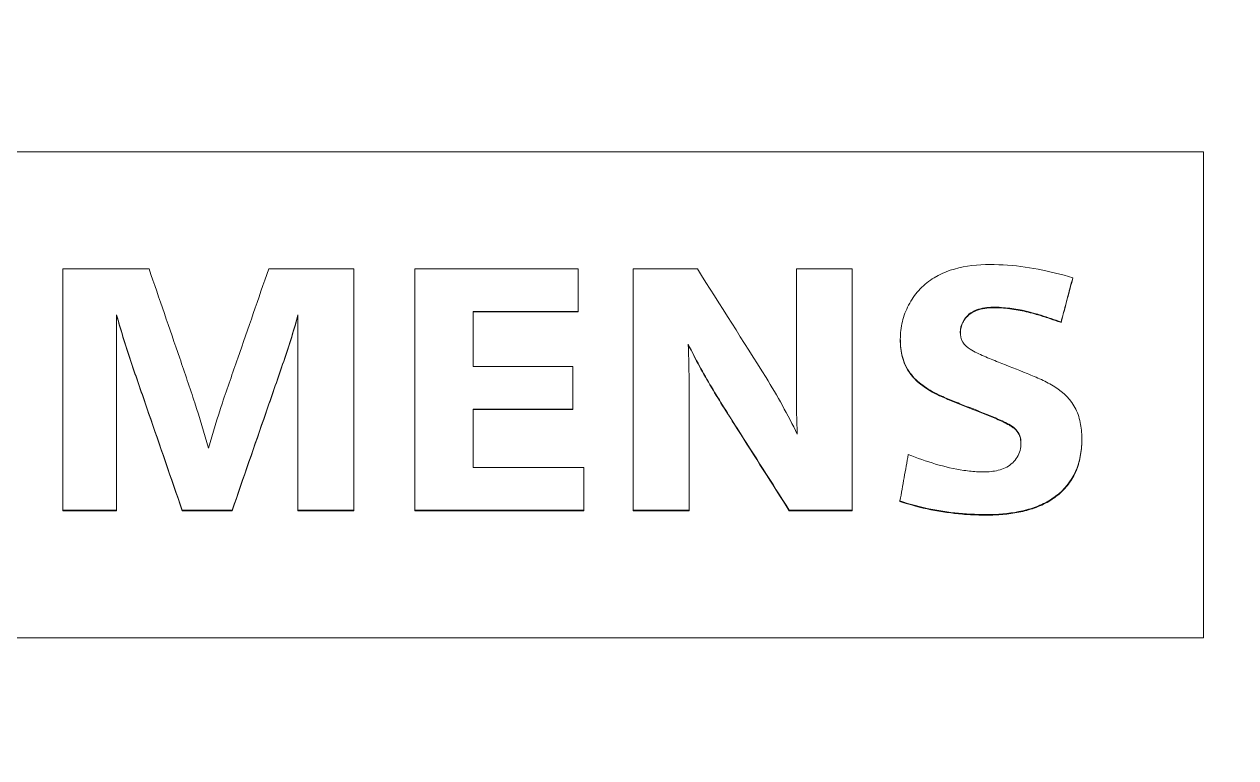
# Model space of a CAD drawing. Header units: millimetres. Extents: x 1359 to 3577, y 1333 to 3557.
# Drawn here: x 2579.61 to 2591.08, y 3310.85 to 3317.79 of the extents above; entities that cross this region are included whole.
import ezdxf

# ---------------------------------------------------------------- set-up
doc = ezdxf.new("R2010")
doc.units = ezdxf.units.MM
doc.set_wipeout_variables(frame=1)
doc.layers.add('000-PI-Oprema', color=30, linetype='Continuous', lineweight=5)
doc.layers.add('002-PI-Kabelska kanalica', color=150, linetype='Continuous')

# ---------------------------------------------------------------- blocks, each defined once
blk = doc.blocks.new('6ES7515-2AN03-0AB0')
blk.add_wipeout([(49766.655, 38535.913), (49836.455, 38535.913), (49836.456, 38388.913), (49766.656, 38388.913)])
at = {"layer": '000-PI-Oprema', "color": 0, "linetype": 'ByBlock', "lineweight": 0}
for p, q in [((49800.855, 38522.413), (49783.555, 38522.413)), ((49800.855, 38522.413), (49783.555, 38522.413)), ((49800.855, 38522.413), (49800.855, 38517.813)), ((49800.855, 38522.413), (49800.855, 38517.813)), ((49790.064, 38521.305), (49790.064, 38519.02)), ((49790.879, 38521.305), (49790.064, 38521.305)), ((49790.064, 38521.305), (49790.064, 38519.02)), ((49790.879, 38521.305), (49790.064, 38521.305)), ((49792.817, 38521.305), (49792.011, 38521.305)), ((49792.817, 38521.305), (49792.011, 38521.305)), ((49792.817, 38519.02), (49792.817, 38521.305)), ((49792.817, 38519.02), (49792.817, 38521.305)), ((49794.939, 38521.305), (49793.395, 38521.305)), ((49793.395, 38521.305), (49793.395, 38519.02)), ((49794.939, 38521.305), (49793.395, 38521.305)), ((49793.395, 38521.305), (49793.395, 38519.02)), ((49794.939, 38520.902), (49794.939, 38521.305)), ((49794.939, 38520.902), (49794.939, 38521.305)), ((49795.461, 38521.305), (49795.461, 38519.02)), ((49796.067, 38521.305), (49795.461, 38521.305)), ((49795.461, 38521.305), (49795.461, 38519.02)), ((49796.067, 38521.305), (49795.461, 38521.305)), ((49797.533, 38521.305), (49797.004, 38521.305)), ((49797.533, 38521.305), (49797.004, 38521.305)), ((49797.533, 38519.02), (49797.533, 38521.305)), ((49797.533, 38519.02), (49797.533, 38521.305)), ((49799.62, 38521.216), (49799.62, 38521.221)), ((49799.62, 38521.216), (49799.62, 38521.221)), ((49793.945, 38520.382), (49793.945, 38520.902)), ((49793.945, 38520.902), (49794.939, 38520.902)), ((49793.945, 38520.382), (49793.945, 38520.902)), ((49793.945, 38520.902), (49794.939, 38520.902)), ((49793.945, 38520.897), (49794.939, 38520.897)), ((49793.945, 38520.897), (49794.939, 38520.897)), ((49794.939, 38520.897), (49794.939, 38520.902)), ((49794.939, 38520.897), (49794.939, 38520.902)), ((49790.572, 38519.02), (49790.572, 38520.87)), ((49790.572, 38519.02), (49790.572, 38520.87)), ((49792.288, 38520.87), (49792.288, 38519.02)), ((49792.288, 38520.87), (49792.288, 38519.02)), ((49798.64, 38520.872), (49798.64, 38520.878)), ((49798.64, 38520.872), (49798.64, 38520.878)), ((49799.256, 38520.879), (49799.256, 38520.884)), ((49799.256, 38520.879), (49799.256, 38520.884)), ((49799.509, 38520.797), (49799.509, 38520.802)), ((49799.509, 38520.797), (49799.509, 38520.802)), ((49797.988, 38520.634), (49797.988, 38520.628)), ((49797.988, 38520.634), (49797.988, 38520.628)), ((49794.89, 38520.382), (49793.945, 38520.382)), ((49794.89, 38520.382), (49793.945, 38520.382)), ((49794.89, 38519.978), (49794.89, 38520.382)), ((49794.89, 38519.978), (49794.89, 38520.382)), ((49798.327, 38520.119), (49798.327, 38520.125)), ((49798.327, 38520.119), (49798.327, 38520.125)), ((49793.945, 38519.424), (49793.945, 38519.978)), ((49793.945, 38519.978), (49794.89, 38519.978)), ((49793.945, 38519.424), (49793.945, 38519.978)), ((49793.945, 38519.978), (49794.89, 38519.978)), ((49793.945, 38519.973), (49794.89, 38519.973)), ((49793.945, 38519.973), (49794.89, 38519.973)), ((49794.89, 38519.973), (49794.89, 38519.978)), ((49794.89, 38519.973), (49794.89, 38519.978)), ((49795.99, 38520.042), (49795.99, 38520.047)), ((49795.99, 38520.042), (49795.99, 38520.047)), ((49799.705, 38519.69), (49799.705, 38519.695)), ((49799.705, 38519.69), (49799.705, 38519.695)), ((49794.992, 38519.424), (49793.945, 38519.424)), ((49794.992, 38519.424), (49793.945, 38519.424)), ((49794.992, 38519.02), (49794.992, 38519.424)), ((49794.992, 38519.02), (49794.992, 38519.424)), ((49797.984, 38519.104), (49797.984, 38519.109)), ((49797.984, 38519.104), (49797.984, 38519.109)), ((49790.064, 38519.015), (49790.064, 38519.02)), ((49790.064, 38519.02), (49790.572, 38519.02)), ((49790.064, 38519.015), (49790.064, 38519.02)), ((49790.064, 38519.02), (49790.572, 38519.02)), ((49790.064, 38519.015), (49790.572, 38519.015)), ((49790.064, 38519.015), (49790.572, 38519.015)), ((49790.572, 38519.015), (49790.572, 38519.02)), ((49790.572, 38519.015), (49790.572, 38519.02)), ((49791.193, 38519.02), (49791.665, 38519.02)), ((49791.193, 38519.015), (49791.193, 38519.02)), ((49791.193, 38519.02), (49791.665, 38519.02)), ((49791.193, 38519.015), (49791.193, 38519.02)), ((49791.193, 38519.015), (49791.665, 38519.015)), ((49791.193, 38519.015), (49791.665, 38519.015)), ((49791.665, 38519.015), (49791.665, 38519.02)), ((49791.665, 38519.015), (49791.665, 38519.02)), ((49792.288, 38519.015), (49792.288, 38519.02)), ((49792.288, 38519.02), (49792.817, 38519.02)), ((49792.288, 38519.015), (49792.288, 38519.02)), ((49792.288, 38519.02), (49792.817, 38519.02)), ((49792.288, 38519.015), (49792.817, 38519.015)), ((49792.288, 38519.015), (49792.817, 38519.015)), ((49792.817, 38519.015), (49792.817, 38519.02)), ((49792.817, 38519.015), (49792.817, 38519.02)), ((49793.395, 38519.015), (49793.395, 38519.02)), ((49793.395, 38519.02), (49794.992, 38519.02)), ((49793.395, 38519.015), (49793.395, 38519.02)), ((49793.395, 38519.02), (49794.992, 38519.02)), ((49793.395, 38519.015), (49794.992, 38519.015)), ((49793.395, 38519.015), (49794.992, 38519.015)), ((49794.992, 38519.015), (49794.992, 38519.02)), ((49794.992, 38519.015), (49794.992, 38519.02)), ((49795.461, 38519.015), (49795.461, 38519.02)), ((49795.461, 38519.02), (49795.99, 38519.02)), ((49795.461, 38519.015), (49795.461, 38519.02)), ((49795.461, 38519.02), (49795.99, 38519.02)), ((49795.461, 38519.015), (49795.99, 38519.015)), ((49795.461, 38519.015), (49795.99, 38519.015)), ((49795.99, 38519.015), (49795.99, 38519.02)), ((49795.99, 38519.015), (49795.99, 38519.02)), ((49796.937, 38519.015), (49796.937, 38519.02)), ((49796.937, 38519.02), (49797.533, 38519.02)), ((49796.937, 38519.015), (49796.937, 38519.02)), ((49796.937, 38519.02), (49797.533, 38519.02)), ((49796.937, 38519.015), (49797.533, 38519.015)), ((49796.937, 38519.015), (49797.533, 38519.015)), ((49797.533, 38519.015), (49797.533, 38519.02)), ((49797.533, 38519.015), (49797.533, 38519.02)), ((49800.855, 38517.813), (49783.555, 38517.813)), ((49800.855, 38517.813), (49783.555, 38517.813))]:
    blk.add_line(p, q, dxfattribs=at)
for points, knots in [([(49799.62, 38521.221), (49799.404, 38521.285), (49799.185, 38521.33), (49798.849, 38521.349), (49798.735, 38521.348), (49798.513, 38521.313), (49798.405, 38521.28), (49798.26, 38521.192), (49798.215, 38521.157), (49798.138, 38521.076), (49798.104, 38521.03), (49798.049, 38520.932), (49798.027, 38520.88), (49797.998, 38520.772), (49797.99, 38520.716), (49797.986, 38520.604), (49797.99, 38520.547), (49798.015, 38520.438), (49798.036, 38520.385), (49798.098, 38520.291), (49798.139, 38520.25), (49798.227, 38520.181), (49798.276, 38520.151), (49798.327, 38520.125)], [0, 0, 0, 0, 0.25, 0.25, 0.375, 0.375, 0.5, 0.5, 0.5625, 0.5625, 0.625, 0.625, 0.6875, 0.6875, 0.75, 0.75, 0.8125, 0.8125, 0.875, 0.875, 0.9375, 0.9375, 1, 1, 1, 1]), ([(49799.62, 38521.221), (49799.404, 38521.285), (49799.185, 38521.33), (49798.849, 38521.349), (49798.735, 38521.348), (49798.513, 38521.313), (49798.405, 38521.28), (49798.26, 38521.192), (49798.215, 38521.157), (49798.138, 38521.076), (49798.104, 38521.03), (49798.049, 38520.932), (49798.027, 38520.88), (49797.998, 38520.772), (49797.99, 38520.716), (49797.986, 38520.604), (49797.99, 38520.547), (49798.015, 38520.438), (49798.036, 38520.385), (49798.098, 38520.291), (49798.139, 38520.25), (49798.227, 38520.181), (49798.276, 38520.151), (49798.327, 38520.125)], [0, 0, 0, 0, 0.25, 0.25, 0.375, 0.375, 0.5, 0.5, 0.5625, 0.5625, 0.625, 0.625, 0.6875, 0.6875, 0.75, 0.75, 0.8125, 0.8125, 0.875, 0.875, 0.9375, 0.9375, 1, 1, 1, 1]), ([(49791.441, 38519.609), (49791.401, 38519.752), (49791.358, 38519.895), (49791.265, 38520.178), (49791.217, 38520.319), (49791.073, 38520.742), (49790.975, 38521.024), (49790.879, 38521.305)], [0, 0, 0, 0, 0.25, 0.25, 0.5, 0.5, 1, 1, 1, 1]), ([(49791.441, 38519.609), (49791.401, 38519.752), (49791.358, 38519.895), (49791.265, 38520.178), (49791.217, 38520.319), (49791.073, 38520.742), (49790.975, 38521.024), (49790.879, 38521.305)], [0, 0, 0, 0, 0.25, 0.25, 0.5, 0.5, 1, 1, 1, 1]), ([(49792.011, 38521.305), (49791.914, 38521.023), (49791.816, 38520.742), (49791.67, 38520.319), (49791.62, 38520.178), (49791.525, 38519.895), (49791.482, 38519.752), (49791.441, 38519.609)], [0, 0, 0, 0, 0.5, 0.5, 0.75, 0.75, 1, 1, 1, 1]), ([(49792.011, 38521.305), (49791.914, 38521.023), (49791.816, 38520.742), (49791.67, 38520.319), (49791.62, 38520.178), (49791.525, 38519.895), (49791.482, 38519.752), (49791.441, 38519.609)], [0, 0, 0, 0, 0.5, 0.5, 0.75, 0.75, 1, 1, 1, 1]), ([(49797.004, 38521.305), (49797.004, 38521.044), (49797.004, 38520.783), (49797.004, 38520.392), (49797.004, 38520.261), (49797.005, 38520), (49797.005, 38519.87), (49797.013, 38519.74)], [0, 0, 0, 0, 0.5, 0.5, 0.75, 0.75, 1, 1, 1, 1]), ([(49797.004, 38521.305), (49797.004, 38521.044), (49797.004, 38520.783), (49797.004, 38520.392), (49797.004, 38520.261), (49797.005, 38520), (49797.005, 38519.87), (49797.013, 38519.74)], [0, 0, 0, 0, 0.5, 0.5, 0.75, 0.75, 1, 1, 1, 1]), ([(49799.509, 38520.802), (49799.523, 38520.855), (49799.537, 38520.907), (49799.564, 38521.012), (49799.578, 38521.064), (49799.601, 38521.152), (49799.61, 38521.186), (49799.62, 38521.221)], [0, 0, 0, 0, 0.375, 0.375, 0.75, 0.75, 1, 1, 1, 1]), ([(49799.509, 38520.802), (49799.523, 38520.855), (49799.537, 38520.907), (49799.564, 38521.012), (49799.578, 38521.064), (49799.601, 38521.152), (49799.61, 38521.186), (49799.62, 38521.221)], [0, 0, 0, 0, 0.375, 0.375, 0.75, 0.75, 1, 1, 1, 1]), ([(49798.64, 38520.878), (49798.682, 38520.911), (49798.734, 38520.928), (49798.838, 38520.944), (49798.891, 38520.944), (49799.05, 38520.934), (49799.154, 38520.913), (49799.256, 38520.884)], [0, 0, 0, 0, 0.25, 0.25, 0.5, 0.5, 1, 1, 1, 1]), ([(49798.64, 38520.878), (49798.682, 38520.911), (49798.734, 38520.928), (49798.838, 38520.944), (49798.891, 38520.944), (49799.05, 38520.934), (49799.154, 38520.913), (49799.256, 38520.884)], [0, 0, 0, 0, 0.25, 0.25, 0.5, 0.5, 1, 1, 1, 1]), ([(49798.64, 38520.872), (49798.661, 38520.889), (49798.684, 38520.901), (49798.721, 38520.916), (49798.734, 38520.92), (49798.76, 38520.926), (49798.773, 38520.929), (49798.812, 38520.935), (49798.838, 38520.937), (49798.891, 38520.937), (49798.918, 38520.937), (49798.97, 38520.933), (49798.997, 38520.931), (49799.049, 38520.924), (49799.076, 38520.92), (49799.154, 38520.906), (49799.205, 38520.893), (49799.256, 38520.879)], [0, 0, 0, 0, 0.125, 0.125, 0.1875, 0.1875, 0.25, 0.25, 0.375, 0.375, 0.5, 0.5, 0.625, 0.625, 0.75, 0.75, 1, 1, 1, 1]), ([(49798.64, 38520.872), (49798.661, 38520.889), (49798.684, 38520.901), (49798.721, 38520.916), (49798.734, 38520.92), (49798.76, 38520.926), (49798.773, 38520.929), (49798.812, 38520.935), (49798.838, 38520.937), (49798.891, 38520.937), (49798.918, 38520.937), (49798.97, 38520.933), (49798.997, 38520.931), (49799.049, 38520.924), (49799.076, 38520.92), (49799.154, 38520.906), (49799.205, 38520.893), (49799.256, 38520.879)], [0, 0, 0, 0, 0.125, 0.125, 0.1875, 0.1875, 0.25, 0.25, 0.375, 0.375, 0.5, 0.5, 0.625, 0.625, 0.75, 0.75, 1, 1, 1, 1]), ([(49790.572, 38520.87), (49790.616, 38520.713), (49790.663, 38520.558), (49790.769, 38520.25), (49790.822, 38520.096), (49790.981, 38519.635), (49791.087, 38519.328), (49791.193, 38519.02)], [0, 0, 0, 0, 0.25, 0.25, 0.5, 0.5, 1, 1, 1, 1]), ([(49790.572, 38520.87), (49790.616, 38520.713), (49790.663, 38520.558), (49790.769, 38520.25), (49790.822, 38520.096), (49790.981, 38519.635), (49791.087, 38519.328), (49791.193, 38519.02)], [0, 0, 0, 0, 0.25, 0.25, 0.5, 0.5, 1, 1, 1, 1]), ([(49790.572, 38520.864), (49790.616, 38520.708), (49790.663, 38520.552), (49790.769, 38520.245), (49790.822, 38520.091), (49790.981, 38519.63), (49791.087, 38519.322), (49791.193, 38519.015)], [0, 0, 0, 0, 0.25, 0.25, 0.5, 0.5, 1, 1, 1, 1]), ([(49790.572, 38520.864), (49790.616, 38520.708), (49790.663, 38520.552), (49790.769, 38520.245), (49790.822, 38520.091), (49790.981, 38519.63), (49791.087, 38519.322), (49791.193, 38519.015)], [0, 0, 0, 0, 0.25, 0.25, 0.5, 0.5, 1, 1, 1, 1]), ([(49791.665, 38519.02), (49791.771, 38519.328), (49791.931, 38519.789), (49792.09, 38520.25), (49792.196, 38520.558), (49792.246, 38520.713), (49792.288, 38520.87)], [0, 0, 0, 0, 0.5, 0.75, 0.75, 1, 1, 1, 1]), ([(49791.665, 38519.02), (49791.771, 38519.328), (49791.931, 38519.789), (49792.09, 38520.25), (49792.196, 38520.558), (49792.246, 38520.713), (49792.288, 38520.87)], [0, 0, 0, 0, 0.5, 0.75, 0.75, 1, 1, 1, 1]), ([(49791.665, 38519.015), (49791.771, 38519.322), (49791.931, 38519.784), (49792.09, 38520.245), (49792.196, 38520.552), (49792.246, 38520.707), (49792.288, 38520.864)], [0, 0, 0, 0, 0.5, 0.75, 0.75, 1, 1, 1, 1]), ([(49791.665, 38519.015), (49791.771, 38519.322), (49791.931, 38519.784), (49792.09, 38520.245), (49792.196, 38520.552), (49792.246, 38520.707), (49792.288, 38520.864)], [0, 0, 0, 0, 0.5, 0.75, 0.75, 1, 1, 1, 1]), ([(49798.649, 38520.544), (49798.621, 38520.562), (49798.596, 38520.584), (49798.562, 38520.641), (49798.555, 38520.674), (49798.556, 38520.74), (49798.564, 38520.773), (49798.593, 38520.831), (49798.615, 38520.857), (49798.64, 38520.878)], [0, 0, 0, 0, 0.25, 0.25, 0.5, 0.5, 0.75, 0.75, 1, 1, 1, 1]), ([(49798.649, 38520.544), (49798.621, 38520.562), (49798.596, 38520.584), (49798.562, 38520.641), (49798.555, 38520.674), (49798.556, 38520.74), (49798.564, 38520.773), (49798.593, 38520.831), (49798.615, 38520.857), (49798.64, 38520.878)], [0, 0, 0, 0, 0.25, 0.25, 0.5, 0.5, 0.75, 0.75, 1, 1, 1, 1]), ([(49798.556, 38520.698), (49798.556, 38520.699), (49798.556, 38520.7), (49798.556, 38520.718), (49798.558, 38520.734), (49798.564, 38520.758), (49798.566, 38520.766), (49798.571, 38520.782), (49798.575, 38520.789), (49798.582, 38520.804), (49798.586, 38520.811), (49798.595, 38520.825), (49798.6, 38520.831), (49798.616, 38520.85), (49798.627, 38520.862), (49798.64, 38520.872)], [0, 0, 0, 0, 0.018435, 0.018435, 0.263826, 0.263826, 0.386522, 0.386522, 0.509218, 0.509218, 0.631913, 0.631913, 0.754609, 0.754609, 1, 1, 1, 1]), ([(49798.556, 38520.698), (49798.556, 38520.699), (49798.556, 38520.7), (49798.556, 38520.718), (49798.558, 38520.734), (49798.564, 38520.758), (49798.566, 38520.766), (49798.571, 38520.782), (49798.575, 38520.789), (49798.582, 38520.804), (49798.586, 38520.811), (49798.595, 38520.825), (49798.6, 38520.831), (49798.616, 38520.85), (49798.627, 38520.862), (49798.64, 38520.872)], [0, 0, 0, 0, 0.018435, 0.018435, 0.263826, 0.263826, 0.386522, 0.386522, 0.509218, 0.509218, 0.631913, 0.631913, 0.754609, 0.754609, 1, 1, 1, 1]), ([(49799.256, 38520.884), (49799.278, 38520.879), (49799.299, 38520.872), (49799.341, 38520.859), (49799.362, 38520.852), (49799.425, 38520.831), (49799.467, 38520.817), (49799.509, 38520.802)], [0, 0, 0, 0, 0.250174, 0.250174, 0.500205, 0.500205, 1, 1, 1, 1]), ([(49799.256, 38520.884), (49799.278, 38520.879), (49799.299, 38520.872), (49799.341, 38520.859), (49799.362, 38520.852), (49799.425, 38520.831), (49799.467, 38520.817), (49799.509, 38520.802)], [0, 0, 0, 0, 0.250174, 0.250174, 0.500205, 0.500205, 1, 1, 1, 1]), ([(49799.256, 38520.879), (49799.278, 38520.873), (49799.299, 38520.867), (49799.341, 38520.854), (49799.362, 38520.847), (49799.425, 38520.826), (49799.467, 38520.811), (49799.509, 38520.797)], [0, 0, 0, 0, 0.25, 0.25, 0.5, 0.5, 1, 1, 1, 1]), ([(49799.256, 38520.879), (49799.278, 38520.873), (49799.299, 38520.867), (49799.341, 38520.854), (49799.362, 38520.847), (49799.425, 38520.826), (49799.467, 38520.811), (49799.509, 38520.797)], [0, 0, 0, 0, 0.25, 0.25, 0.5, 0.5, 1, 1, 1, 1]), ([(49795.981, 38520.591), (49796.05, 38520.454), (49796.123, 38520.319), (49796.279, 38520.055), (49796.361, 38519.926), (49796.608, 38519.538), (49796.773, 38519.279), (49796.937, 38519.02)], [0, 0, 0, 0, 0.25, 0.25, 0.5, 0.5, 1, 1, 1, 1]), ([(49795.99, 38519.02), (49795.99, 38519.282), (49795.99, 38519.544), (49795.99, 38520.068), (49795.992, 38520.33), (49795.981, 38520.591)], [0, 0, 0, 0, 0.5, 0.5, 1, 1, 1, 1]), ([(49795.981, 38520.591), (49796.05, 38520.454), (49796.123, 38520.319), (49796.279, 38520.055), (49796.361, 38519.926), (49796.608, 38519.538), (49796.773, 38519.279), (49796.937, 38519.02)], [0, 0, 0, 0, 0.25, 0.25, 0.5, 0.5, 1, 1, 1, 1]), ([(49795.99, 38519.02), (49795.99, 38519.282), (49795.99, 38519.544), (49795.99, 38520.068), (49795.992, 38520.33), (49795.981, 38520.591)], [0, 0, 0, 0, 0.5, 0.5, 1, 1, 1, 1]), ([(49795.981, 38520.586), (49796.05, 38520.449), (49796.123, 38520.314), (49796.279, 38520.05), (49796.362, 38519.921), (49796.608, 38519.532), (49796.773, 38519.274), (49796.937, 38519.015)], [0, 0, 0, 0, 0.25, 0.25, 0.5, 0.5, 1, 1, 1, 1]), ([(49795.981, 38520.586), (49796.05, 38520.449), (49796.123, 38520.314), (49796.279, 38520.05), (49796.362, 38519.921), (49796.608, 38519.532), (49796.773, 38519.274), (49796.937, 38519.015)], [0, 0, 0, 0, 0.25, 0.25, 0.5, 0.5, 1, 1, 1, 1]), ([(49797.988, 38520.628), (49797.988, 38520.623), (49797.988, 38520.617), (49797.988, 38520.598), (49797.989, 38520.584), (49797.992, 38520.542), (49797.996, 38520.514), (49798.006, 38520.473), (49798.01, 38520.46), (49798.018, 38520.433), (49798.023, 38520.42), (49798.039, 38520.381), (49798.052, 38520.356), (49798.075, 38520.321), (49798.084, 38520.309), (49798.102, 38520.287), (49798.111, 38520.277), (49798.14, 38520.246), (49798.161, 38520.227), (49798.205, 38520.193), (49798.229, 38520.176), (49798.277, 38520.146), (49798.301, 38520.132), (49798.327, 38520.119)], [0, 0, 0, 0, 0.025151, 0.025151, 0.090141, 0.090141, 0.220121, 0.220121, 0.285111, 0.285111, 0.350101, 0.350101, 0.480081, 0.480081, 0.545071, 0.545071, 0.61006, 0.61006, 0.74004, 0.74004, 0.87002, 0.87002, 1, 1, 1, 1]), ([(49797.988, 38520.628), (49797.988, 38520.623), (49797.988, 38520.617), (49797.988, 38520.598), (49797.989, 38520.584), (49797.992, 38520.542), (49797.996, 38520.514), (49798.006, 38520.473), (49798.01, 38520.46), (49798.018, 38520.433), (49798.023, 38520.42), (49798.039, 38520.381), (49798.052, 38520.356), (49798.075, 38520.321), (49798.084, 38520.309), (49798.102, 38520.287), (49798.111, 38520.277), (49798.14, 38520.246), (49798.161, 38520.227), (49798.205, 38520.193), (49798.229, 38520.176), (49798.277, 38520.146), (49798.301, 38520.132), (49798.327, 38520.119)], [0, 0, 0, 0, 0.025151, 0.025151, 0.090141, 0.090141, 0.220121, 0.220121, 0.285111, 0.285111, 0.350101, 0.350101, 0.480081, 0.480081, 0.545071, 0.545071, 0.61006, 0.61006, 0.74004, 0.74004, 0.87002, 0.87002, 1, 1, 1, 1]), ([(49799.647, 38519.978), (49799.604, 38520.066), (49799.531, 38520.134), (49799.41, 38520.214), (49799.367, 38520.237), (49799.278, 38520.277), (49799.233, 38520.296), (49799.097, 38520.351), (49799.006, 38520.386), (49798.87, 38520.441), (49798.825, 38520.459), (49798.758, 38520.488), (49798.735, 38520.498), (49798.691, 38520.52), (49798.669, 38520.53), (49798.649, 38520.544)], [0, 0, 0, 0, 0.25, 0.25, 0.375, 0.375, 0.5, 0.5, 0.75, 0.75, 0.875, 0.875, 0.9375, 0.9375, 1, 1, 1, 1]), ([(49799.647, 38519.978), (49799.604, 38520.066), (49799.531, 38520.134), (49799.41, 38520.214), (49799.367, 38520.237), (49799.278, 38520.277), (49799.233, 38520.296), (49799.097, 38520.351), (49799.006, 38520.386), (49798.87, 38520.441), (49798.825, 38520.459), (49798.758, 38520.488), (49798.735, 38520.498), (49798.691, 38520.52), (49798.669, 38520.53), (49798.649, 38520.544)], [0, 0, 0, 0, 0.25, 0.25, 0.375, 0.375, 0.5, 0.5, 0.75, 0.75, 0.875, 0.875, 0.9375, 0.9375, 1, 1, 1, 1]), ([(49798.327, 38520.125), (49798.368, 38520.104), (49798.411, 38520.086), (49798.496, 38520.051), (49798.539, 38520.033), (49798.668, 38519.983), (49798.755, 38519.95), (49798.883, 38519.896), (49798.926, 38519.878), (49798.988, 38519.848), (49799.009, 38519.837), (49799.049, 38519.814), (49799.068, 38519.8), (49799.099, 38519.766), (49799.111, 38519.745), (49799.126, 38519.702), (49799.129, 38519.679), (49799.129, 38519.61), (49799.118, 38519.563), (49799.07, 38519.484), (49799.036, 38519.451), (49798.954, 38519.407), (49798.909, 38519.395), (49798.817, 38519.383), (49798.772, 38519.382), (49798.681, 38519.386), (49798.635, 38519.391), (49798.407, 38519.425), (49798.234, 38519.481), (49798.063, 38519.548)], [0, 0, 0, 0, 0.0625, 0.0625, 0.125, 0.125, 0.25, 0.25, 0.3125, 0.3125, 0.34375, 0.34375, 0.375, 0.375, 0.40625, 0.40625, 0.4375, 0.4375, 0.5, 0.5, 0.5625, 0.5625, 0.625, 0.625, 0.6875, 0.6875, 0.75, 0.75, 1, 1, 1, 1]), ([(49798.327, 38520.125), (49798.368, 38520.104), (49798.411, 38520.086), (49798.496, 38520.051), (49798.539, 38520.033), (49798.668, 38519.983), (49798.755, 38519.95), (49798.883, 38519.896), (49798.926, 38519.878), (49798.988, 38519.848), (49799.009, 38519.837), (49799.049, 38519.814), (49799.068, 38519.8), (49799.099, 38519.766), (49799.111, 38519.745), (49799.126, 38519.702), (49799.129, 38519.679), (49799.129, 38519.61), (49799.118, 38519.563), (49799.07, 38519.484), (49799.036, 38519.451), (49798.954, 38519.407), (49798.909, 38519.395), (49798.817, 38519.383), (49798.772, 38519.382), (49798.681, 38519.386), (49798.635, 38519.391), (49798.407, 38519.425), (49798.234, 38519.481), (49798.063, 38519.548)], [0, 0, 0, 0, 0.0625, 0.0625, 0.125, 0.125, 0.25, 0.25, 0.3125, 0.3125, 0.34375, 0.34375, 0.375, 0.375, 0.40625, 0.40625, 0.4375, 0.4375, 0.5, 0.5, 0.5625, 0.5625, 0.625, 0.625, 0.6875, 0.6875, 0.75, 0.75, 1, 1, 1, 1]), ([(49798.327, 38520.119), (49798.367, 38520.099), (49798.41, 38520.081), (49798.494, 38520.046), (49798.537, 38520.029), (49798.664, 38519.979), (49798.75, 38519.946), (49798.877, 38519.894), (49798.919, 38519.876), (49798.98, 38519.846), (49799.001, 38519.836), (49799.031, 38519.819), (49799.04, 38519.813), (49799.059, 38519.8), (49799.068, 38519.792), (49799.085, 38519.776), (49799.092, 38519.767), (49799.102, 38519.752), (49799.105, 38519.747), (49799.111, 38519.737), (49799.113, 38519.732), (49799.117, 38519.721), (49799.119, 38519.715), (49799.123, 38519.704), (49799.124, 38519.699), (49799.127, 38519.681), (49799.128, 38519.67), (49799.129, 38519.656), (49799.129, 38519.653), (49799.129, 38519.65)], [0, 0, 0, 0, 0.141668, 0.141668, 0.283336, 0.283336, 0.566673, 0.566673, 0.708341, 0.708341, 0.779175, 0.779175, 0.814592, 0.814592, 0.850009, 0.850009, 0.885426, 0.885426, 0.903134, 0.903134, 0.920843, 0.920843, 0.938551, 0.938551, 0.95626, 0.95626, 0.991677, 0.991677, 1, 1, 1, 1]), ([(49798.327, 38520.119), (49798.367, 38520.099), (49798.41, 38520.081), (49798.494, 38520.046), (49798.537, 38520.029), (49798.664, 38519.979), (49798.75, 38519.946), (49798.877, 38519.894), (49798.919, 38519.876), (49798.98, 38519.846), (49799.001, 38519.836), (49799.031, 38519.819), (49799.04, 38519.813), (49799.059, 38519.8), (49799.068, 38519.792), (49799.085, 38519.776), (49799.092, 38519.767), (49799.102, 38519.752), (49799.105, 38519.747), (49799.111, 38519.737), (49799.113, 38519.732), (49799.117, 38519.721), (49799.119, 38519.715), (49799.123, 38519.704), (49799.124, 38519.699), (49799.127, 38519.681), (49799.128, 38519.67), (49799.129, 38519.656), (49799.129, 38519.653), (49799.129, 38519.65)], [0, 0, 0, 0, 0.141668, 0.141668, 0.283336, 0.283336, 0.566673, 0.566673, 0.708341, 0.708341, 0.779175, 0.779175, 0.814592, 0.814592, 0.850009, 0.850009, 0.885426, 0.885426, 0.903134, 0.903134, 0.920843, 0.920843, 0.938551, 0.938551, 0.95626, 0.95626, 0.991677, 0.991677, 1, 1, 1, 1]), ([(49797.984, 38519.109), (49798.178, 38519.044), (49798.376, 38519.005), (49798.678, 38518.981), (49798.78, 38518.977), (49798.983, 38518.986), (49799.085, 38518.998), (49799.232, 38519.037), (49799.28, 38519.054), (49799.372, 38519.096), (49799.416, 38519.122), (49799.538, 38519.214), (49799.604, 38519.295), (49799.666, 38519.433), (49799.681, 38519.483), (49799.7, 38519.582), (49799.705, 38519.632), (49799.706, 38519.734), (49799.703, 38519.784), (49799.685, 38519.883), (49799.67, 38519.932), (49799.647, 38519.978)], [0, 0, 0, 0, 0.25, 0.25, 0.375, 0.375, 0.5, 0.5, 0.5625, 0.5625, 0.625, 0.625, 0.75, 0.75, 0.8125, 0.8125, 0.875, 0.875, 0.9375, 0.9375, 1, 1, 1, 1]), ([(49797.984, 38519.109), (49798.178, 38519.044), (49798.376, 38519.005), (49798.678, 38518.981), (49798.78, 38518.977), (49798.983, 38518.986), (49799.085, 38518.998), (49799.232, 38519.037), (49799.28, 38519.054), (49799.372, 38519.096), (49799.416, 38519.122), (49799.538, 38519.214), (49799.604, 38519.295), (49799.666, 38519.433), (49799.681, 38519.483), (49799.7, 38519.582), (49799.705, 38519.632), (49799.706, 38519.734), (49799.703, 38519.784), (49799.685, 38519.883), (49799.67, 38519.932), (49799.647, 38519.978)], [0, 0, 0, 0, 0.25, 0.25, 0.375, 0.375, 0.5, 0.5, 0.5625, 0.5625, 0.625, 0.625, 0.75, 0.75, 0.8125, 0.8125, 0.875, 0.875, 0.9375, 0.9375, 1, 1, 1, 1]), ([(49797.984, 38519.104), (49798.178, 38519.039), (49798.376, 38519), (49798.627, 38518.979), (49798.678, 38518.976), (49798.78, 38518.974), (49798.831, 38518.974), (49798.932, 38518.978), (49798.983, 38518.982), (49799.059, 38518.992), (49799.084, 38518.997), (49799.134, 38519.006), (49799.159, 38519.012), (49799.232, 38519.032), (49799.28, 38519.049), (49799.349, 38519.08), (49799.371, 38519.092), (49799.404, 38519.111), (49799.415, 38519.118), (49799.436, 38519.132), (49799.447, 38519.14), (49799.477, 38519.162), (49799.497, 38519.179), (49799.524, 38519.205), (49799.533, 38519.214), (49799.55, 38519.233), (49799.558, 38519.243), (49799.599, 38519.293), (49799.625, 38519.335), (49799.651, 38519.393), (49799.656, 38519.405), (49799.665, 38519.429), (49799.669, 38519.441), (49799.68, 38519.477), (49799.686, 38519.502), (49799.7, 38519.576), (49799.705, 38519.627), (49799.705, 38519.682), (49799.705, 38519.686), (49799.705, 38519.69)], [0, 0, 0, 0, 0.284061, 0.284061, 0.355076, 0.355076, 0.426091, 0.426091, 0.497106, 0.497106, 0.532614, 0.532614, 0.568121, 0.568121, 0.639136, 0.639136, 0.674644, 0.674644, 0.692398, 0.692398, 0.710152, 0.710152, 0.745659, 0.745659, 0.763413, 0.763413, 0.781167, 0.781167, 0.852182, 0.852182, 0.869936, 0.869936, 0.88769, 0.88769, 0.923197, 0.923197, 0.994212, 0.994212, 1, 1, 1, 1]), ([(49797.984, 38519.104), (49798.178, 38519.039), (49798.376, 38519), (49798.627, 38518.979), (49798.678, 38518.976), (49798.78, 38518.974), (49798.831, 38518.974), (49798.932, 38518.978), (49798.983, 38518.982), (49799.059, 38518.992), (49799.084, 38518.997), (49799.134, 38519.006), (49799.159, 38519.012), (49799.232, 38519.032), (49799.28, 38519.049), (49799.349, 38519.08), (49799.371, 38519.092), (49799.404, 38519.111), (49799.415, 38519.118), (49799.436, 38519.132), (49799.447, 38519.14), (49799.477, 38519.162), (49799.497, 38519.179), (49799.524, 38519.205), (49799.533, 38519.214), (49799.55, 38519.233), (49799.558, 38519.243), (49799.599, 38519.293), (49799.625, 38519.335), (49799.651, 38519.393), (49799.656, 38519.405), (49799.665, 38519.429), (49799.669, 38519.441), (49799.68, 38519.477), (49799.686, 38519.502), (49799.7, 38519.576), (49799.705, 38519.627), (49799.705, 38519.682), (49799.705, 38519.686), (49799.705, 38519.69)], [0, 0, 0, 0, 0.284061, 0.284061, 0.355076, 0.355076, 0.426091, 0.426091, 0.497106, 0.497106, 0.532614, 0.532614, 0.568121, 0.568121, 0.639136, 0.639136, 0.674644, 0.674644, 0.692398, 0.692398, 0.710152, 0.710152, 0.745659, 0.745659, 0.763413, 0.763413, 0.781167, 0.781167, 0.852182, 0.852182, 0.869936, 0.869936, 0.88769, 0.88769, 0.923197, 0.923197, 0.994212, 0.994212, 1, 1, 1, 1]), ([(49798.063, 38519.548), (49798.057, 38519.511), (49798.05, 38519.475), (49798.037, 38519.402), (49798.03, 38519.365), (49798.011, 38519.255), (49797.998, 38519.182), (49797.984, 38519.109)], [0, 0, 0, 0, 0.25, 0.25, 0.5, 0.5, 1, 1, 1, 1]), ([(49798.063, 38519.548), (49798.057, 38519.511), (49798.05, 38519.475), (49798.037, 38519.402), (49798.03, 38519.365), (49798.011, 38519.255), (49797.998, 38519.182), (49797.984, 38519.109)], [0, 0, 0, 0, 0.25, 0.25, 0.5, 0.5, 1, 1, 1, 1])]:
    blk.add_open_spline(points, degree=3, knots=knots, dxfattribs=at)
for points in [[(49796.717, 38520.277), (49796.501, 38520.62), (49796.284, 38520.963), (49796.067, 38521.305)], [(49796.717, 38520.277), (49796.501, 38520.62), (49796.284, 38520.963), (49796.067, 38521.305)], [(49797.013, 38519.74), (49796.923, 38519.923), (49796.824, 38520.102), (49796.717, 38520.277)], [(49797.013, 38519.74), (49796.923, 38519.923), (49796.824, 38520.102), (49796.717, 38520.277)]]:
    blk.add_open_spline(points, degree=3, dxfattribs=at)
blk.add_rational_spline([(49799.509, 38520.797), (49799.564, 38521.006), (49799.62, 38521.216)], [0.500000005452, 0.499999994548, 0.500000005452], degree=2, dxfattribs=at)
blk.add_rational_spline([(49799.509, 38520.797), (49799.564, 38521.006), (49799.62, 38521.216)], [0.500000005452, 0.499999994548, 0.500000005452], degree=2, dxfattribs=at)
blk = doc.blocks.new('6ES7590-1AB60-0AA0')
for p, q in [((4304.23, 2977.531), (4144.23, 2977.531)), ((4304.23, 2976.136), (4144.23, 2976.136)), ((4304.23, 2975.822), (4144.23, 2975.822)), ((4144.23, 2975.802), (4304.23, 2975.802))]:
    blk.add_line(p, q)

msp = doc.modelspace()

# ---------------------------------------------------------------- block references
msp.add_blockref('6ES7590-1AB60-0AA0', (-1597.659, 337.669))

# ---------------------------------------------------------------- next in the draw order: block references
at = {"layer": '002-PI-Kabelska kanalica', "color": 0, "linetype": 'ByBlock', "lineweight": 0}
msp.add_blockref('6ES7515-2AN03-0AB0', (-47210.084, -35205.83), dxfattribs=at)

doc.saveas('drawing.dxf')
